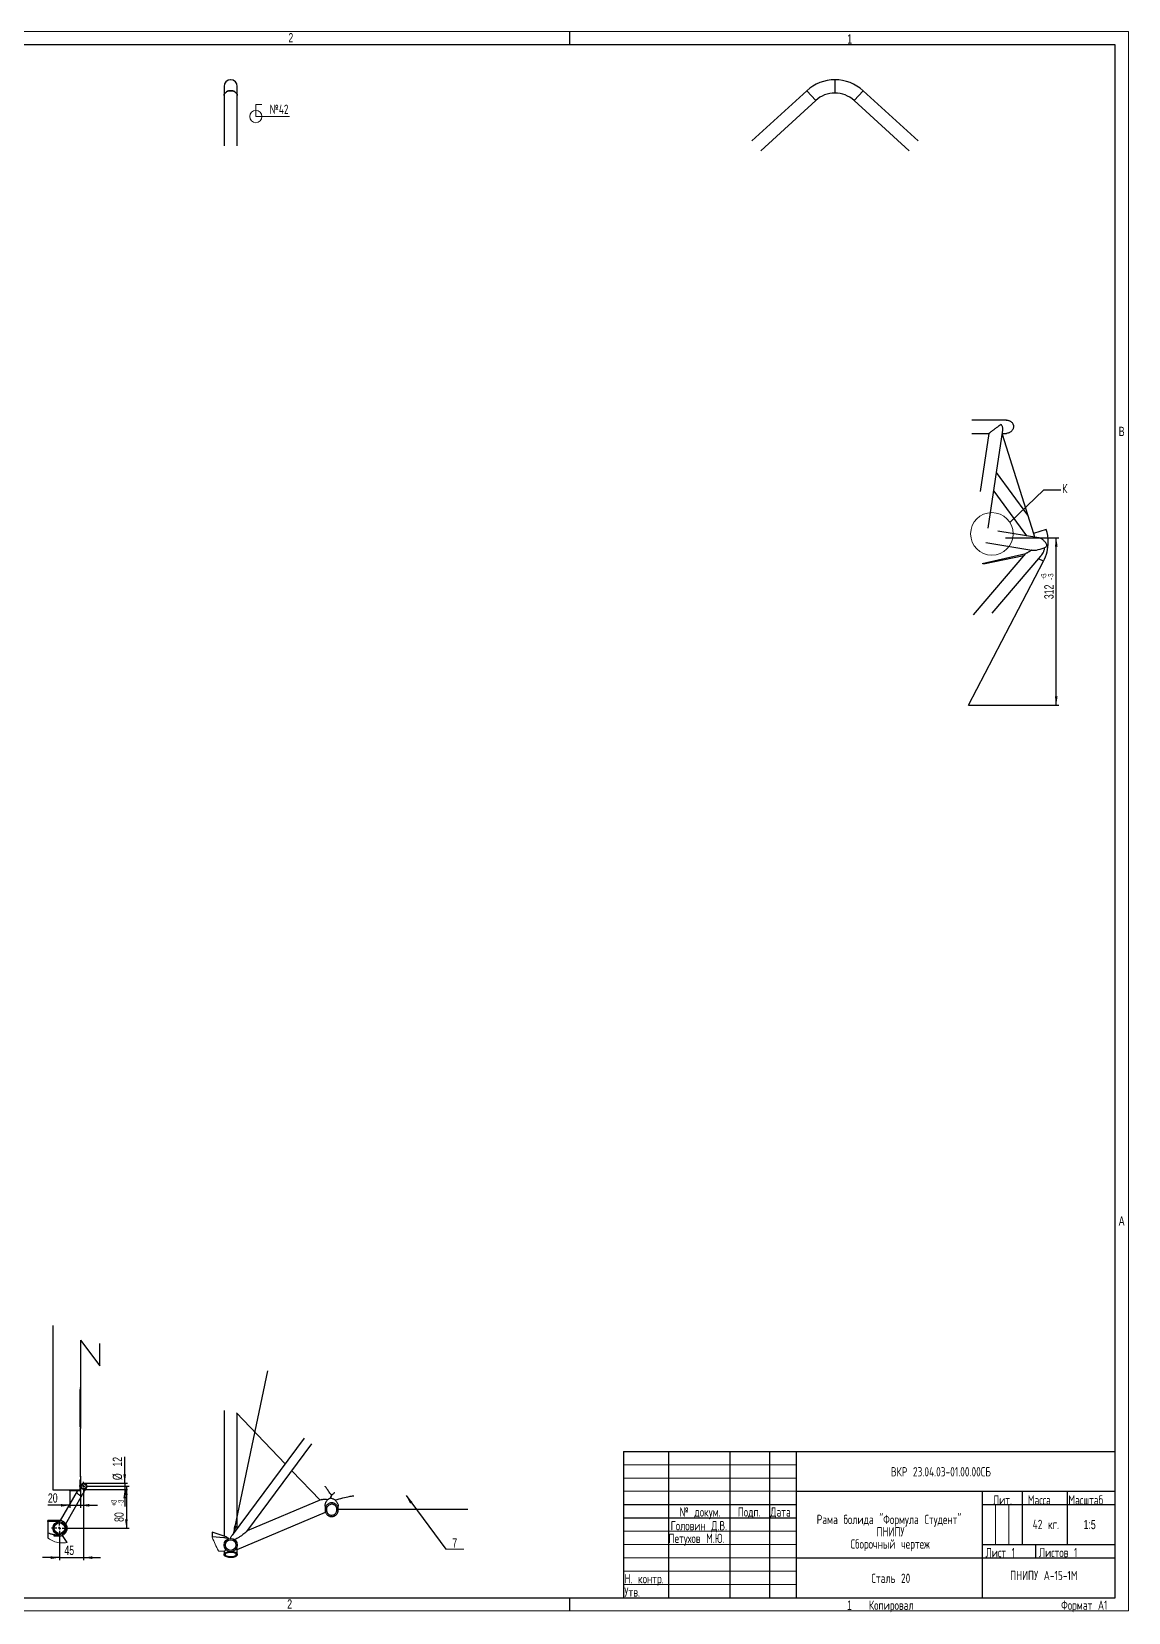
# Model space of a CAD drawing. Header units: millimetres. Extents: x 0 to 841, y -1082 to 594.
# Drawn here: x 428 to 841, y -1 to 594 of the extents above; entities that cross this region are included whole.
import ezdxf

# ---------------------------------------------------------------- set-up
doc = ezdxf.new("R2010")
doc.units = ezdxf.units.MM
doc.header["$PDSIZE"] = -1
doc.layers.add('FORMAT', color=7, linetype='Continuous')
doc.layers.add('ОСЕВЫЕ', color=7, linetype='Continuous')
doc.styles.add('SLDTEXTSTYLE0', font='TXT', dxfattribs={"width": 0.7, "bigfont": 'bigfont'})
doc.styles.add('SLDTEXTSTYLE1', font='TXT', dxfattribs={"width": 0.7})
doc.dimstyles.new('SLDDIMSTYLE1', dxfattribs={"dimtxt": 3.5, "dimasz": 3.302, "dimexe": 0, "dimexo": 0.0625, "dimgap": 0.875, "dimtad": 1, "dimdec": 0, "dimlfac": 5, "dimrnd": 1e-09, "dimzin": 12, "dimdsep": 46, "dimtxsty": 'SLDTEXTSTYLE1', "dimsah": 1, "dimcen": 0.09, "dimadec": 0, "dimazin": 3, "dimtol": 1, "dimtp": 3, "dimtm": 3, "dimtfac": 1, "dimtdec": 0, "dimtofl": 0, "dimtmove": 0, "dimatfit": 3, "dimfxl": 1, "dimfrac": 2, "dimtolj": 1, "dimtzin": 12, "dimarcsym": 0})
doc.dimstyles.new('SLDDIMSTYLE2', dxfattribs={"dimtxt": 3.5, "dimasz": 3.302, "dimexe": 0, "dimexo": 0.0625, "dimgap": 0.875, "dimtad": 1, "dimdec": 0, "dimlfac": 5, "dimrnd": 1e-09, "dimzin": 12, "dimdsep": 46, "dimtxsty": 'SLDTEXTSTYLE1', "dimsah": 1, "dimcen": 0.09, "dimadec": 0, "dimazin": 3, "dimtfac": 1, "dimtdec": 0, "dimtmove": 0, "dimatfit": 0, "dimfxl": 1, "dimfrac": 2, "dimtolj": 1, "dimtzin": 12, "dimarcsym": 0})
doc.dimstyles.new('SLDDIMSTYLE3', dxfattribs={"dimtxt": 0.18, "dimasz": 3.302, "dimexe": 0, "dimexo": 0.0625, "dimgap": 0, "dimtad": 0, "dimtih": 1, "dimtoh": 1, "dimdec": 0, "dimrnd": 1e-09, "dimzin": 0, "dimdsep": 46, "dimtxsty": 'Standard', "dimsah": 1, "dimcen": 0.09, "dimadec": 0, "dimazin": 0, "dimtfac": 3.302, "dimtdec": 0, "dimtofl": 0, "dimtmove": 0, "dimatfit": 3, "dimfxl": 1, "dimfrac": 2, "dimtolj": 1, "dimtzin": 0, "dimarcsym": 0})
doc.dimstyles.new('SLDDIMSTYLE4', dxfattribs={"dimtxt": 0.18, "dimasz": 3.302, "dimexe": 0, "dimexo": 0.0625, "dimgap": 0, "dimtad": 0, "dimtih": 1, "dimtoh": 1, "dimdec": 0, "dimrnd": 1e-09, "dimzin": 0, "dimdsep": 46, "dimtxsty": 'Standard', "dimsah": 1, "dimcen": 0.09, "dimadec": 0, "dimazin": 0, "dimtfac": 3.302, "dimtdec": 0, "dimtofl": 0, "dimtmove": 0, "dimatfit": 3, "dimfxl": 1, "dimfrac": 2, "dimtolj": 1, "dimtzin": 0, "dimarcsym": 0})
doc.dimstyles.new('SLDDIMSTYLE6', dxfattribs={"dimtxt": 0.18, "dimasz": 3.302, "dimexe": 0, "dimexo": 0.0625, "dimgap": 0, "dimtad": 0, "dimtih": 1, "dimtoh": 1, "dimdec": 0, "dimrnd": 1e-09, "dimzin": 0, "dimdsep": 46, "dimtxsty": 'Standard', "dimblk1": 'NONE', "dimblk2": 'NONE', "dimsah": 1, "dimcen": 0.09, "dimadec": 0, "dimazin": 0, "dimtfac": 3.302, "dimtdec": 0, "dimtofl": 0, "dimtmove": 0, "dimatfit": 3, "dimldrblk": 'NONE', "dimfxl": 1, "dimfrac": 2, "dimtolj": 1, "dimtzin": 0, "dimarcsym": 0})

# ---------------------------------------------------------------- blocks, each defined once
blk = doc.blocks.new('SW_NOTE_2')
at = {"color": 0, "linetype": 'Continuous', "lineweight": 0, "char_height": 3.5, "attachment_point": 2, "style": 'SLDTEXTSTYLE0'}
for s, insert in [('Рама болида "Формула Студент"', (28.66, 4.5)), ('Сборочный чертеж', (29.09, -4.73)), ('ПНИПУ', (29.23, -0.12))]:
    blk.add_mtext(s, dxfattribs=dict(at, insert=insert))
blk = doc.blocks.new('SW_WELDSYMBOL_29')
at = {"color": 0, "linetype": 'Continuous', "lineweight": 0}
for p, q in [((0, 0), (0, 4.61)), ((2.31, 4.61), (0, 4.61)), ((12.72, 0), (0, 0))]:
    blk.add_line(p, q, dxfattribs=at)
blk.add_circle((0, 0), 2.31, dxfattribs=at)
at = {"color": 0, "linetype": 'Continuous', "lineweight": 0, "insert": (5.2, 4.5), "char_height": 3.5, "attachment_point": 1, "style": 'SLDTEXTSTYLE0'}
blk.add_mtext('№42', dxfattribs=at)
blk = doc.blocks.new('_D_20')
at = {"layer": 'FORMAT', "transparency": 16777216}
for p, q in [((794.8, 403.64), (814.85, 403.64)), ((813.85, 340.69), (813.85, 403.64)), ((780.9, 340.69), (814.85, 340.69))]:
    blk.add_line(p, q, dxfattribs=at)
for points in [[(813.85, 403.64), (813.34, 400.34), (814.36, 400.34)], [(813.85, 340.69), (814.36, 343.99), (813.34, 343.99)]]:
    blk.add_solid(points, dxfattribs=at)
at = {"layer": 'FORMAT', "transparency": 16777216, "attachment_point": 1, "rotation": 90, "style": 'SLDTEXTSTYLE1'}
for s, insert, char_height in [('3', (808.16, 388.91), 2), ('+', (808.16, 387.85), 2), ('3', (810.79, 388.91), 2), ('-', (810.79, 387.78), 2), ('312', (809.34, 380.56), 3.5)]:
    blk.add_mtext(s, dxfattribs=dict(at, insert=insert, char_height=char_height))
blk = doc.blocks.new('_NONE')
blk = doc.blocks.new('SW_NOTE_38')
at = {"color": 0, "linetype": 'Continuous', "lineweight": 0}
for p, q in [((0, 0), (6.72, 0)), ((6.72, 0), (0, 0)), ((0, 0), (6.72, 0)), ((6.72, 0), (0, 0)), ((0, 0), (6.72, 0)), ((6.72, 0), (0, 0))]:
    blk.add_line(p, q, dxfattribs=at)
at = {"color": 0, "linetype": 'Continuous', "lineweight": 0, "insert": (3.33, 4.1), "char_height": 3.5, "attachment_point": 2, "style": 'SLDTEXTSTYLE1'}
blk.add_mtext('7', dxfattribs=at)
blk = doc.blocks.new('_D_88')
at = {"layer": 'FORMAT', "transparency": 16777216}
for p, q in [((463.39, 48.08), (463.39, 58.03)), ((447.95, 48.08), (464.39, 48.08)), ((463.39, 48.08), (463.39, 45.68)), ((447.95, 45.68), (464.39, 45.68)), ((463.39, 45.68), (463.39, 39.33))]:
    blk.add_line(p, q, dxfattribs=at)
for points in [[(463.39, 48.08), (463.9, 51.38), (462.89, 51.38)], [(463.39, 45.68), (462.89, 42.37), (463.9, 42.37)]]:
    blk.add_solid(points, dxfattribs=at)
at = {"layer": 'FORMAT', "transparency": 16777216, "char_height": 3.5, "attachment_point": 1, "rotation": 90, "style": 'SLDTEXTSTYLE1'}
for s, insert in [('12', (458.88, 54.3)), ('%%c', (458.88, 49.22))]:
    blk.add_mtext(s, dxfattribs=dict(at, insert=insert))
blk = doc.blocks.new('_D_89')
at = {"layer": 'FORMAT', "transparency": 16777216}
for p, q in [((446.75, 50.74), (446.75, 38.74)), ((442.75, 45.13), (442.75, 38.74)), ((442.75, 39.74), (434.51, 39.74)), ((442.75, 39.74), (446.75, 39.74)), ((446.75, 39.74), (453.1, 39.74))]:
    blk.add_line(p, q, dxfattribs=at)
for points in [[(442.75, 39.74), (439.45, 40.24), (439.45, 39.23)], [(446.75, 39.74), (450.05, 39.23), (450.05, 40.24)]]:
    blk.add_solid(points, dxfattribs=at)
at = {"layer": 'FORMAT', "transparency": 16777216, "insert": (434.51, 44.25), "char_height": 3.5, "attachment_point": 1, "style": 'SLDTEXTSTYLE1'}
blk.add_mtext('20', dxfattribs=at)
blk = doc.blocks.new('_D_91')
at = {"layer": 'FORMAT', "transparency": 16777216}
for p, q in [((447.95, 45.18), (447.95, 19.06)), ((438.86, 28.13), (438.86, 19.06)), ((438.86, 20.06), (432.51, 20.06)), ((438.86, 20.06), (447.95, 20.06)), ((447.95, 20.06), (454.3, 20.06))]:
    blk.add_line(p, q, dxfattribs=at)
for points in [[(438.86, 20.06), (435.56, 20.57), (435.56, 19.55)], [(447.95, 20.06), (451.25, 19.55), (451.25, 20.57)]]:
    blk.add_solid(points, dxfattribs=at)
at = {"layer": 'FORMAT', "transparency": 16777216, "insert": (440.72, 24.57), "char_height": 3.5, "attachment_point": 1, "style": 'SLDTEXTSTYLE1'}
blk.add_mtext('45', dxfattribs=at)
blk = doc.blocks.new('_D_92')
at = {"layer": 'FORMAT', "transparency": 16777216}
for p, q in [((449.65, 46.88), (465.02, 46.88)), ((464.02, 46.88), (464.02, 31.13)), ((441.86, 31.13), (465.02, 31.13))]:
    blk.add_line(p, q, dxfattribs=at)
for points in [[(464.02, 46.88), (463.51, 43.57), (464.53, 43.57)], [(464.02, 31.13), (464.53, 34.43), (463.51, 34.43)]]:
    blk.add_solid(points, dxfattribs=at)
at = {"layer": 'FORMAT', "transparency": 16777216, "attachment_point": 1, "rotation": 90, "style": 'SLDTEXTSTYLE1'}
for s, insert, char_height in [('3', (458.33, 40.6), 2), ('+', (458.33, 39.53), 2), ('80', (459.51, 33.49), 3.5), ('3', (460.97, 40.6), 2), ('-', (460.97, 39.46), 2)]:
    blk.add_mtext(s, dxfattribs=dict(at, insert=insert, char_height=char_height))
blk = doc.blocks.new('SW_CENTERMARKSYMBOL_18')
at = {"layer": 'FORMAT', "color": 0}
for p, q in [((-1, 0), (-1.7, 0)), ((0, 0), (-0.5, 0)), ((0, 1), (0, 1.7)), ((0, 0), (0, 0.5)), ((0, 0), (0, -0.5)), ((0, 0), (0.5, 0)), ((1, 0), (1.7, 0)), ((0, -1), (0, -1.7))]:
    blk.add_line(p, q, dxfattribs=at)
blk = doc.blocks.new('SW_CENTERMARKSYMBOL_19')
at = {"layer": 'FORMAT', "color": 0}
for p, q in [((-1, 0), (-3, 0)), ((0, 0), (-0.5, 0)), ((0, 1), (0, 3)), ((0, 0), (0, 0.5)), ((0, 0), (0, -0.5)), ((0, 0), (0.5, 0)), ((1, 0), (3, 0)), ((0, -1), (0, -3))]:
    blk.add_line(p, q, dxfattribs=at)

msp = doc.modelspace()

# ---------------------------------------------------------------- hatches: boundary and pattern name
at = {"linetype": 'Continuous', "lineweight": 18}
h = msp.add_hatch(dxfattribs=at)
h.set_pattern_fill('ANSI32', style=0)
edge = h.paths.add_edge_path(flags=0)
edge.add_line((783.46762, 407.189742), (783.566229, 407.748979))
edge.add_line((783.566229, 407.748979), (781.89764, 408.356295))
edge.add_arc((788.273585, 405.276006), 7.081021, 154.214299061, 158.749070303)
edge.add_line((781.67406, 407.842544), (783.46762, 407.189742))
h = msp.add_hatch(dxfattribs=at)
h.set_pattern_fill('ANSI32', style=0)
edge = h.paths.add_edge_path(flags=0)
edge.add_ellipse((783.499396, 406.170611), major_axis=(3.608842, -2.944385), ratio=0.386466012, start_angle=141.433350207, end_angle=152.311283224)
edge.add_arc((788.273585, 405.276006), 7.081021, 147.892421235, 150.951468071)
edge.add_ellipse((783.499396, 406.170611), major_axis=(3.007368, -2.453654), ratio=0.386466012, start_angle=145.886486377, end_angle=158.316529922, ccw=False)
edge.add_ellipse((785.135809, 405.992648), major_axis=(0.662238, -4.142674), ratio=0.595908908, start_angle=209.740437344, end_angle=214.696733836, ccw=False)
h = msp.add_hatch(dxfattribs=at)
h.set_pattern_fill('ANSI32', style=0)
edge = h.paths.add_edge_path(flags=0)
edge.add_ellipse((785.194734, 404.043753), major_axis=(0.715651, 2.876476), ratio=0.8434081311, start_angle=250.824358049, end_angle=299.77342733)
edge.add_line((787.690724, 404.750152), (787.32129, 402.65499))
h = msp.add_hatch(dxfattribs=at)
h.set_pattern_fill('ANSI32', style=0)
edge = h.paths.add_edge_path(flags=0)
edge.add_arc((785.348534, 404.661935), 2.5, 339.333879814, 373.578178478)
edge.add_line((787.77866, 405.248865), (787.690724, 404.750152))
edge.add_ellipse((785.194734, 404.043753), major_axis=(0.715651, 2.876476), ratio=0.8434081311, start_angle=277.923360638, end_angle=299.77342733, ccw=False)
h = msp.add_hatch(dxfattribs=at)
h.set_pattern_fill('ANSI32', style=0)
h.paths.add_polyline_path([(794.37993, 407.622189), (793.624093, 407.542748), (793.676357, 407.045487), (794.432194, 407.124928)], flags=0)
h = msp.add_hatch(dxfattribs=at)
h.set_pattern_fill('ANSI32', style=0)
edge = h.paths.add_edge_path(flags=0)
edge.add_ellipse((783.823909, 403.143202), major_axis=(-3.026152, -3.014456), ratio=0.4214111351, start_angle=304.511331295, end_angle=313.981543973)
edge.add_arc((788.273585, 405.276006), 7.081021, 197.142546698, 200.485338129)
edge.add_ellipse((783.823909, 403.143202), major_axis=(-2.521793, -2.512047), ratio=0.4214111351, start_angle=306.231342314, end_angle=324.097716724, ccw=False)
edge.add_line((782.068408, 403.417465), (781.761581, 403.529141))
h = msp.add_hatch(dxfattribs=at)
h.set_pattern_fill('ANSI32', style=0)
edge = h.paths.add_edge_path(flags=0)
edge.add_ellipse((785.194734, 404.043753), major_axis=(0.715651, 2.876476), ratio=0.8434081311, start_angle=123.289323831, end_angle=125.263055136)
edge.add_line((782.744523, 403.088857), (782.758197, 403.166403))
edge.add_line((782.758197, 403.166403), (782.725697, 403.178232))
h = msp.add_hatch(dxfattribs=at)
h.set_pattern_fill('ANSI32', style=0)
edge = h.paths.add_edge_path(flags=0)
edge.add_line((792.37141, 403.389052), (792.319146, 403.886313))
edge.add_line((792.319146, 403.886313), (787.608213, 403.391174))
edge.add_ellipse((785.194734, 404.043753), major_axis=(0.715651, 2.876476), ratio=0.8434081311, start_angle=256.199171859, end_angle=268.840834411, ccw=False)
edge.add_line((787.42515, 402.869179), (792.37141, 403.389052))
h = msp.add_hatch(dxfattribs=at)
h.set_pattern_fill('ANSI32', style=0)
edge = h.paths.add_edge_path(flags=0)
edge.add_line((680.914216, 367.627371), (681.114216, 367.973781))
edge.add_line((681.114216, 367.973781), (680.24819, 368.473781))
edge.add_arc((679.84819, 367.780961), 0.8, 60, 150)
edge.add_line((679.15537, 368.180961), (678.10537, 366.362308))
edge.add_line((678.10537, 366.362308), (678.45178, 366.162308))
edge.add_line((678.45178, 366.162308), (679.50178, 367.980961))
edge.add_arc((679.84819, 367.780961), 0.4, 60, 150, ccw=False)
edge.add_line((680.04819, 368.127371), (680.914216, 367.627371))
h = msp.add_hatch(dxfattribs=at)
h.set_pattern_fill('ANSI32', style=0)
h.paths.add_polyline_path([(681.678317, 360.950834), (684.778317, 366.320191), (684.345305, 366.570191), (681.045305, 360.854424), (681.91133, 360.354424), (682.01133, 360.527629), (681.938125, 360.800834)], flags=0)
h = msp.add_hatch(dxfattribs=at)
h.set_pattern_fill('ANSI32', style=0)
edge = h.paths.add_edge_path(flags=0)
edge.add_arc((541.262283, 279.475279), 4.044422, 299.540169665, 308.132011178)
edge.add_spline(control_points=[(543.759614, 276.293977), (543.745834, 276.664428), (543.677235, 277.038024), (543.549729, 277.386113), (543.437302, 277.693033), (543.275833, 277.987403), (543.070103, 278.241401), (542.98014, 278.352472), (542.881098, 278.45684), (542.774309, 278.551845), (542.580388, 278.724366), (542.356385, 278.868722), (542.117318, 278.969796), (541.877585, 279.071151), (541.615879, 279.131328), (541.355844, 279.142604), (541.109553, 279.153283), (540.857996, 279.120489), (540.622338, 279.04811), (540.389716, 278.976664), (540.166577, 278.865148), (539.967825, 278.724737), (539.757063, 278.575842), (539.568541, 278.391222), (539.411253, 278.186648), (539.235364, 277.957882), (539.094282, 277.69922), (538.99116, 277.429709), (538.871831, 277.11784), (538.800346, 276.784639), (538.774093, 276.451754), (538.769952, 276.399237), (538.76691, 276.346621), (538.764952, 276.293977)], knot_values=[0.0763939638, 0.0763939638, 0.0763939638, 0.0763939638, 0.081989989, 0.081989989, 0.081989989, 0.0868945105, 0.0868945105, 0.0868945105, 0.0890152473, 0.0890152473, 0.0890152473, 0.0929085729, 0.0929085729, 0.0929085729, 0.096819695, 0.096819695, 0.096819695, 0.100518605, 0.100518605, 0.100518605, 0.1041644029, 0.1041644029, 0.1041644029, 0.1080288695, 0.1080288695, 0.1080288695, 0.1123515991, 0.1123515991, 0.1123515991, 0.1173579112, 0.1173579112, 0.1173579112, 0.1181423276, 0.1181423276, 0.1181423276, 0.1181423276], weights=[1, 1, 1, 1, 1, 1, 1, 1, 1, 1, 1, 1, 1, 1, 1, 1, 1, 1, 1, 1, 1, 1, 1, 1, 1, 1, 1, 1, 1, 1, 1, 1, 1, 1], degree=3, periodic=0)
edge.add_arc((541.262283, 279.475279), 4.044422, 231.867988822, 240.459830335)
edge.add_spline(control_points=[(539.268247, 275.956591), (539.262026, 276.057677), (539.26064, 276.159183), (539.264241, 276.260396), (539.27409, 276.537172), (539.32187, 276.815799), (539.409935, 277.078376), (539.485331, 277.303181), (539.591889, 277.520465), (539.7279, 277.714688), (539.847689, 277.885745), (539.992862, 278.042145), (540.157292, 278.170881), (540.309817, 278.290296), (540.48235, 278.388271), (540.664149, 278.455152), (540.845918, 278.522023), (541.041574, 278.559194), (541.235228, 278.562262), (541.438599, 278.565484), (541.645526, 278.531045), (541.837362, 278.463454), (542.028693, 278.396041), (542.210355, 278.294161), (542.369875, 278.168841), (542.405893, 278.140544), (542.440951, 278.110982), (542.474955, 278.080295), (542.656872, 277.916122), (542.810584, 277.716694), (542.929086, 277.502209), (543.070689, 277.24591), (543.166673, 276.960799), (543.217315, 276.672396), (543.258642, 276.437041), (543.270997, 276.195095), (543.256318, 275.956591)], knot_values=[0.0473900842, 0.0473900842, 0.0473900842, 0.0473900842, 0.0489247146, 0.0489247146, 0.0489247146, 0.053136399, 0.053136399, 0.053136399, 0.0567383026, 0.0567383026, 0.0567383026, 0.0599090605, 0.0599090605, 0.0599090605, 0.0628510244, 0.0628510244, 0.0628510244, 0.0657966178, 0.0657966178, 0.0657966178, 0.068894847, 0.068894847, 0.068894847, 0.071979813, 0.071979813, 0.071979813, 0.0726668769, 0.0726668769, 0.0726668769, 0.0763946134, 0.0763946134, 0.0763946134, 0.0808560315, 0.0808560315, 0.0808560315, 0.084499267, 0.084499267, 0.084499267, 0.084499267], weights=[1, 1, 1, 1, 1, 1, 1, 1, 1, 1, 1, 1, 1, 1, 1, 1, 1, 1, 1, 1, 1, 1, 1, 1, 1, 1, 1, 1, 1, 1, 1, 1, 1, 1, 1, 1, 1], degree=3, periodic=0)
h = msp.add_hatch(dxfattribs=at)
h.set_pattern_fill('ANSI32', style=0)
edge = h.paths.add_edge_path(flags=0)
edge.add_ellipse((544.821108, 274.616036), major_axis=(4.739249, 0.728896), ratio=0.5213793616, start_angle=87.788411822, end_angle=107.449648438)
edge.add_spline(control_points=[(543.679604, 276.936569), (543.684015, 276.91619), (543.688244, 276.895771), (543.692293, 276.875317), (543.721199, 276.729303), (543.740967, 276.581217), (543.751921, 276.432772)], knot_values=[0.0883191207, 0.0883191207, 0.0883191207, 0.0883191207, 0.0886278265, 0.0886278265, 0.0886278265, 0.0908443354, 0.0908443354, 0.0908443354, 0.0908443354], weights=[1, 1, 1, 1, 1, 1, 1], degree=3, periodic=0)
edge.add_ellipse((544.821108, 274.616036), major_axis=(3.791399, 0.583117), ratio=0.5213793616, start_angle=105.042156656, end_angle=111.734115448, ccw=False)
edge.add_arc((541.262283, 279.475279), 4.044422, 312.486139394, 324.05474631)

# ---------------------------------------------------------------- linework, layer by layer
at = {"color": 7, "linetype": 'Continuous', "lineweight": 25}
for p, q in [((836, 589), (20, 589)), ((836, 5), (836, 589)), ((500.762283, 573.403125), (500.762283, 569.935186)), ((505.762283, 569.935186), (505.762283, 573.403125)), ((719.990971, 571.778379), (699.347206, 552.861853)), ((719.990971, 571.778379), (723.368922, 568.091992)), ((730.597737, 575.903125), (730.597737, 570.903125)), ((741.204504, 571.778379), (737.826553, 568.091992)), ((761.848269, 552.861853), (741.204504, 571.778379)), ((500.762283, 569.935186), (500.762283, 551.01866)), ((505.762283, 551.01866), (505.762283, 569.935186)), ((702.725157, 549.175466), (723.368922, 568.091992)), ((737.826553, 568.091992), (758.470318, 549.175466)), ((795.089544, 447.889225), (782.118413, 447.889225)), ((782.118413, 442.889225), (788.567464, 442.889225)), ((788.549635, 442.889225), (785.268844, 420.997917)), ((788.256155, 407.195523), (793.788944, 444.113444)), ((793.566768, 442.630959), (805.349321, 405.261476)), ((793.605474, 442.889225), (795.116886, 442.889225)), ((803.198582, 412.082749), (791.402525, 428.189893)), ((790.349728, 421.165031), (802.662863, 404.351834)), ((807.301839, 403.589958), (791.925934, 406.115197)), ((810.117906, 406.765005), (805.349321, 405.261476)), ((787.381505, 401.794561), (804.694896, 398.951123)), ((780.903954, 340.68681), (809.07062, 394.794471)), ((802.263145, 397.677273), (782.590721, 374.624676)), ((786.004139, 393.983128), (802.360967, 397.699499)), ((786.537504, 393.850766), (801.661189, 396.971887)), ((789.7141, 375.269468), (808.065532, 396.774097)), ((809.07062, 394.794471), (807.204968, 395.765668)), ((436.507867, 45.372282), (436.507867, 107.372281)), ((446.747874, 101.896784), (454.020988, 92.218343)), ((446.747874, 101.7997), (446.747874, 83.951664)), ((454.020988, 92.218343), (454.020988, 100.541195)), ((446.50787, 83.951664), (446.747874, 83.951664)), ((446.50787, 83.324245), (446.747874, 83.324245)), ((446.50787, 83.324245), (446.50787, 69.22032)), ((446.747874, 83.951664), (446.747874, 83.324245)), ((446.747874, 83.324245), (446.747874, 69.22032)), ((500.762281, 75.348501), (500.762281, 28.201477)), ((505.403849, 74.460594), (523.752066, 55.386053)), ((505.762288, 31.172089), (505.762288, 74.08797)), ((446.747874, 69.22032), (446.50787, 69.22032)), ((446.747874, 68.592899), (446.50787, 68.592899)), ((446.747874, 69.22032), (446.747874, 68.592899)), ((446.747874, 50.744862), (446.747874, 68.592899)), ((530.855247, 64.946817), (503.82075, 28.558819)), ((509.337684, 29.948024), (533.744988, 62.799875)), ((651, 60), (836, 60)), ((651, 60), (651, 5)), ((668, 60), (668, 5)), ((691, 60), (691, 5)), ((706, 60), (706, 5)), ((716, 60), (716, 5)), ((446.50787, 50.744862), (446.747874, 50.744862)), ((446.50787, 49.372282), (446.747874, 49.372282)), ((446.50787, 49.372282), (446.50787, 45.572282)), ((446.747874, 50.744862), (446.747874, 49.372282)), ((446.747874, 49.372282), (446.747874, 45.572282)), ((526.282486, 52.755461), (536.936256, 41.679965)), ((446.50787, 45.372282), (436.507867, 45.372282)), ((445.479785, 45.000561), (439.139377, 34.018655)), ((441.217838, 32.818655), (447.558247, 43.800561)), ((446.307872, 45.372282), (442.747866, 45.372282)), ((442.747866, 45.132282), (442.747866, 45.372282)), ((446.307872, 45.132282), (442.747866, 45.132282)), ((445.55584, 45.132282), (445.479785, 45.000561)), ((537.379023, 41.866396), (509.458217, 30.110268)), ((716, 45), (836, 45)), ((786, 45), (786, 5)), ((801, 45), (801, 25)), ((818, 45), (818, 25)), ((505.762288, 23.128943), (538.951573, 37.103383)), ((538.76228, 39.39902), (538.76228, 38.060938)), ((543.762287, 38.062314), (543.762287, 39.361469)), ((543.762287, 38.288884), (551.27835, 38.288884)), ((551.27835, 38.288884), (592.500481, 38.288884)), ((651, 40), (716, 40)), ((786, 40), (836, 40)), ((434.521495, 33.632282), (434.521495, 34.032282)), ((438.858579, 34.032282), (434.521495, 34.032282)), ((438.858579, 33.632282), (434.521495, 33.632282)), ((434.521495, 33.616107), (434.521495, 29.459031)), ((438.858579, 33.632282), (438.858579, 34.032282)), ((651, 35), (716, 35)), ((434.521495, 29.459031), (434.521495, 27.457838)), ((434.521495, 27.457838), (434.580253, 27.374351)), ((436.758576, 28.632282), (436.758576, 28.232283)), ((436.758576, 28.632282), (438.858579, 28.632282)), ((436.758576, 28.232283), (438.858579, 28.232283)), ((438.858579, 28.632282), (438.858579, 28.232283)), ((441.810249, 25.789316), (439.94274, 28.442563)), ((501.223472, 28.055636), (496.335783, 29.60125)), ((496.335783, 29.60125), (496.335783, 27.861981)), ((500.659886, 27.509384), (496.335783, 27.861981)), ((496.335783, 27.861981), (496.335783, 27.696506)), ((786, 25), (836, 25)), ((806, 25), (806, 20)), ((498.633268, 22.658042), (500.765684, 22.484164)), ((500.762281, 22.484438), (500.762281, 21.240835)), ((505.762288, 21.240835), (505.762288, 23.20203)), ((716, 20), (836, 20)), ((20, 5), (836, 5))]:
    msp.add_line(p, q, dxfattribs=at)
at = {"color": 7, "linetype": 'Continuous', "lineweight": 18}
for p, q in [((651, 55), (716, 55)), ((651, 50), (716, 50)), ((651, 45), (716, 45)), ((791, 40), (791, 25)), ((796, 40), (796, 25)), ((651, 30), (716, 30)), ((651, 25), (716, 25)), ((651, 20), (716, 20)), ((651, 15), (716, 15)), ((651, 10), (716, 10))]:
    msp.add_line(p, q, dxfattribs=at)
at = {"color": 7, "linetype": 'Continuous', "lineweight": 25, "flags": 128}
for points in [[(503.262283, 571.778379), (502.839781, 571.751866), (502.429433, 571.673091), (502.043045, 571.544319), (501.691733, 571.369256), (501.385602, 571.152937), (501.13346, 570.901585), (500.94256, 570.622432), (500.818394, 570.323508), (500.764535, 570.013413), (500.762283, 569.935186)], [(500.762283, 569.935186), (500.782531, 570.169304), (500.871866, 570.474915), (501.029968, 570.764998), (501.25229, 571.03121), (501.532435, 571.26589), (501.862346, 571.462289), (502.232529, 571.614756), (502.632337, 571.718905), (503.050268, 571.771739), (503.474297, 571.771739), (503.892228, 571.718905), (504.292036, 571.614756), (504.66222, 571.462289), (504.99213, 571.26589), (505.272275, 571.03121), (505.494597, 570.764998), (505.652699, 570.474915), (505.742034, 570.169304), (505.762283, 569.935186)], [(505.762283, 569.935186), (505.76003, 570.013413), (505.706171, 570.323508), (505.582005, 570.622432), (505.391105, 570.901585), (505.138963, 571.152937), (504.832833, 571.369256), (504.48152, 571.544319), (504.095132, 571.673091), (503.684785, 571.751866), (503.262283, 571.778379)], [(805.349321, 405.261476), (805.590917, 404.359828), (805.690227, 403.854639)], [(446.908639, 47.475401), (446.889852, 47.442858), (446.833657, 47.345534), (446.747874, 47.19694)], [(447.558247, 43.800561), (447.842823, 44.293448), (448.100554, 44.739868), (448.329054, 45.135627), (448.526143, 45.477008), (448.689996, 45.760802), (448.819052, 45.984344), (448.912118, 46.145534), (448.968314, 46.242858), (448.987101, 46.275401)], [(537.379023, 41.866396), (537.509689, 41.912029), (537.761637, 41.967074), (538.071105, 42.002754), (538.433, 42.018489), (538.841376, 42.014025), (539.289531, 41.989432), (539.770099, 41.94511)], [(540.829548, 42.715285), (540.845463, 42.671774), (540.911636, 42.485486)], [(542.527899, 41.743825), (543.285116, 41.947572), (544.025966, 42.141942), (544.744453, 42.32537), (545.43477, 42.496364), (546.091315, 42.653547), (546.708795, 42.795639), (547.282216, 42.921494), (547.806927, 43.030093), (548.278686, 43.120561), (548.693666, 43.192164), (549.048528, 43.244324), (549.340388, 43.276612), (549.566898, 43.288778), (549.586138, 43.288885)], [(505.762288, 21.240835), (505.726322, 21.045749), (505.619475, 20.856277), (505.444822, 20.677857), (505.207369, 20.515637), (504.913971, 20.374278), (504.57305, 20.257859), (504.194423, 20.169715), (503.788981, 20.112376), (503.368386, 20.087509), (502.94474, 20.095818), (502.530226, 20.137064), (502.136776, 20.210068), (501.775697, 20.312731), (501.45739, 20.442085), (501.191011, 20.594422), (500.984213, 20.765356), (500.84295, 20.949964), (500.771287, 21.14294), (500.771287, 21.338741), (500.84295, 21.531717), (500.984213, 21.716325), (501.191011, 21.887259), (501.45739, 22.039596), (501.775697, 22.16895), (502.136776, 22.271602), (502.530226, 22.344605), (502.663609, 22.361628)], [(505.226144, 21.415607), (505.262288, 21.240835), (505.226144, 21.066062), (505.119023, 20.897607), (504.944792, 20.741562), (504.709753, 20.603554), (504.422399, 20.488576), (504.093113, 20.400791), (503.733799, 20.343379), (503.357449, 20.318393), (502.977654, 20.326738), (502.608147, 20.368127), (502.262285, 20.441071), (501.952562, 20.542912), (501.690176, 20.669965), (501.484611, 20.817666), (501.343295, 20.98066), (501.27134, 21.153049), (501.27134, 21.32862), (501.343295, 21.501021), (501.484611, 21.664004), (501.690176, 21.811704), (501.952562, 21.938769), (502.262285, 22.04061), (502.608147, 22.113542), (502.977654, 22.154931), (503.357449, 22.163288), (503.733799, 22.138302), (504.093113, 22.080879), (504.422399, 21.993093), (504.709753, 21.878128), (504.944792, 21.740119), (505.119023, 21.584074), (505.226144, 21.415607)], [(503.860959, 22.361628), (504.194423, 22.311966), (504.57305, 22.223823), (504.913971, 22.107391), (505.207369, 21.966032), (505.444822, 21.803824), (505.619475, 21.625404), (505.726322, 21.435933), (505.762288, 21.240835)]]:
    msp.add_lwpolyline(points, dxfattribs=at)
at = {"color": 8, "linetype": 'Continuous', "lineweight": 25, "flags": 128}
msp.add_lwpolyline([(445.479785, 45.000561), (445.464788, 44.972538), (445.412718, 44.782438), (445.43017, 44.568342), (445.516025, 44.343705), (445.664917, 44.12264), (445.867466, 43.919038), (446.110962, 43.745691), (446.380089, 43.613493), (446.657954, 43.530749), (446.927081, 43.502658), (447.170566, 43.530986), (447.373127, 43.613953), (447.522007, 43.746345), (447.558247, 43.800561)], dxfattribs=at)
at = {"color": 7, "linetype": 'Continuous', "lineweight": 18}
msp.add_circle((789.634369, 405.111947), 8, dxfattribs=at)
at = {"color": 7, "linetype": 'Continuous', "lineweight": 25}
for centre, radius in [((447.947871, 46.875402), 1.200001), ((447.947871, 46.875402), 0.9), ((438.858571, 31.132281), 2.5), ((438.85857, 31.13228), 2), ((503.262281, 24.78888), 2.500001), ((503.26228, 24.788878), 2.000003)]:
    msp.add_circle(centre, radius, dxfattribs=at)
for centre, radius, start, end in [((503.262283, 573.403125), 2.5, 0, 180), ((503.262283, 573.403125), 2.5, 90, 180), ((503.262283, 573.403125), 2.5, 0, 90), ((730.597737, 560.203125), 15.7, 90, 132.5), ((730.597737, 560.203125), 10.7, 90, 132.5), ((730.597737, 560.203125), 15.7, 47.5, 90), ((730.597737, 560.203125), 10.7, 47.5, 90), ((795.144549, 402.043924), 15.7, 0, 17.5), ((795.144549, 402.043924), 15.7, 332.5, 0), ((446.307867, 45.572289), 0.440007, 270.000718205, 359.999087756), ((446.307868, 45.572284), 0.200001, 270.00115688, 359.999590177), ((544.5928, 40.809861), 4.218713, 146.484589876, 157.310568881), ((544.503032, 41.876357), 3.652796, 153.787870053, 159.773093372), ((438.858572, 31.132283), 2.9, 270.000147203, 89.999852797), ((498.536139, 1.636594), 25.959806, 81.678856338, 85.307442292), ((499.887469, 24.957688), 3.373749, 44.517303414, 66.671682674), ((501.383421, 24.36011), 3.099488, 66.56531211, 72.933240178), ((498.211119, 26.395966), 4.672045, 303.146160407, 314.210165793), ((505.002218, 23.057768), 0.773639, 10.746990279, 50.777076662)]:
    msp.add_arc(centre, radius, start, end, dxfattribs=at)
at = {"color": 7, "linetype": 'Continuous', "lineweight": 18}
for centre, radius, start, end in [((440.069295, 34.709647), 9.161668, 233.192291872, 262.460439212), ((439.870336, 34.210579), 8.641812, 263.334019476, 282.97229082), ((568.082678, 57.369265), 77.640772, 202.468788868, 206.556152064)]:
    msp.add_arc(centre, radius, start, end, dxfattribs=at)
at = {"color": 7, "linetype": 'Continuous', "lineweight": 25}
for major_axis, ratio, start_param, end_param in [((4.262067, 1.559564), 0.2860484258, 3.6109321414, 5.0371166064), ((-0.908404, 2.482539), 0.749891058, 4.3353118361, 4.4707847264)]:
    msp.add_ellipse((808.29432, 400.893468), major_axis=major_axis, ratio=ratio, start_param=start_param, end_param=end_param, dxfattribs=at)
for points, knots in [([(793.098205, 446.301082), (793.097301, 446.300362), (792.879338, 446.126763), (792.513463, 445.848017), (791.962106, 445.441713), (791.516634, 445.117152), (791.046894, 444.775598), (790.597913, 444.447124), (790.171354, 444.131078), (789.742183, 443.80813), (789.313004, 443.477509), (788.933387, 443.177008), (788.689023, 442.981485), (788.576239, 442.895776), (788.560485, 442.892494), (788.554134, 442.891171)], [0, 0, 0, 0, 0.0007218186, 0.1739475057, 0.2630080239, 0.3529266308, 0.4391757664, 0.5268041709, 0.593302883, 0.6612787677, 0.7484824092, 0.8194411185, 0.8907071251, 0.9559477283, 1, 1, 1, 1]), ([(793.762568, 444.1266), (793.784638, 444.237111), (793.82953, 444.461893), (793.775985, 444.840086), (793.676823, 445.236588), (793.507212, 445.650095), (793.305755, 446.007777), (793.157558, 446.221438), (793.099234, 446.299702), (793.098205, 446.301082)], [0, 0, 0, 0, 0.1632063724, 0.3319677047, 0.5046985787, 0.692554274, 0.8850323817, 0.9979720597, 1, 1, 1, 1]), ([(795.062522, 447.882935), (795.084125, 447.885206), (795.23389, 447.900944), (795.505444, 447.861774), (795.900477, 447.786129), (796.30029, 447.640744), (796.718644, 447.417067), (797.104413, 447.115065), (797.468853, 446.690165), (797.63716, 446.348498), (797.702375, 446.142035), (797.702705, 446.140989)], [0, 0, 0, 0, 0.0154311678, 0.1069758995, 0.2011595796, 0.323589176, 0.4494930487, 0.6092934032, 0.7736845479, 0.9988534741, 1, 1, 1, 1]), ([(797.702705, 446.140989), (797.703035, 446.139943), (797.745817, 446.004011), (797.804082, 445.722007), (797.804339, 445.287305), (797.71484, 444.840731), (797.547348, 444.43211), (797.31771, 444.062653), (796.998656, 443.681728), (796.602959, 443.357177), (796.165491, 443.118481), (795.731497, 442.95809), (795.347804, 442.871102), (795.121399, 442.896545), (795.085853, 442.900539)], [0, 0, 0, 0, 0.0008521484, 0.1107120463, 0.2227747916, 0.3299235052, 0.4398578951, 0.521314861, 0.6048024116, 0.7351094553, 0.7997335239, 0.8669086579, 0.9791041379, 1, 1, 1, 1]), ([(804.542417, 398.982253), (804.493773, 398.949429), (804.19796, 398.749821), (803.703662, 398.431742), (803.150169, 398.098209), (802.787016, 397.89468), (802.581461, 397.787832), (802.432929, 397.720563), (802.385107, 397.706723), (802.361567, 397.699911)], [0, 0, 0, 0, 0.0690485638, 0.4198963213, 0.6733850382, 0.7714490596, 0.8704225311, 0.9362149101, 1, 1, 1, 1]), ([(810.319228, 400.960913), (810.239954, 401.126277), (810.079922, 401.460098), (809.75028, 401.945446), (809.354268, 402.410295), (808.936934, 402.792706), (808.516895, 403.098623), (808.054998, 403.359236), (807.629739, 403.543594), (807.365155, 403.568919), (807.308121, 403.574378)], [0, 0, 0, 0, 0.1465968743, 0.295936702, 0.4414990218, 0.5907277961, 0.6937606881, 0.7991607887, 0.9567064657, 1, 1, 1, 1]), ([(808.064338, 396.77525), (808.070974, 396.782178), (808.300931, 397.022252), (808.680883, 397.569335), (809.104988, 398.296447), (809.345041, 398.959191), (809.456909, 399.471623), (809.449085, 399.808189), (809.445647, 399.956065)], [0, 0, 0, 0, 0.0081105947, 0.2810491874, 0.5594871826, 0.7153553113, 0.8749355354, 1, 1, 1, 1]), ([(538.764605, 39.367036), (538.766311, 39.448627), (538.771158, 39.680405), (538.838642, 40.062365), (538.987546, 40.572902), (539.237724, 41.130654), (539.521173, 41.61244), (539.722731, 41.874484), (539.784917, 41.955332)], [0, 0, 0, 0, 0.0864749463, 0.2456521485, 0.4093286052, 0.6495645383, 0.8918811151, 1, 1, 1, 1]), ([(541.225871, 43.489782), (540.94334, 43.878436), (540.390184, 44.639365), (539.742192, 45.538769), (539.304347, 46.184708), (539.065514, 46.541674), (538.905914, 46.804243), (538.813423, 46.928056), (538.786492, 46.964107)], [0, 0, 0, 0, 0.3395083251, 0.6647100069, 0.7831518861, 0.8908379377, 0.9682150159, 1, 1, 1, 1]), ([(539.770099, 41.94511), (539.825683, 41.984358), (540.108302, 42.183919), (540.428908, 42.338874), (540.695413, 42.435302), (540.700576, 42.43717)], [0, 0, 0, 0, 0.1935996965, 0.9843783352, 1, 1, 1, 1]), ([(540.911636, 42.485486), (541.102706, 42.430292), (541.445479, 42.331275), (541.922969, 42.115509), (542.270379, 41.92123), (542.467714, 41.785286), (542.527899, 41.743825)], [0, 0, 0, 0, 0.3333060578, 0.5979369363, 0.8773760562, 1, 1, 1, 1]), ([(542.394087, 44.423406), (542.370986, 44.410334), (542.058528, 44.233532), (541.659272, 43.906308), (541.318307, 43.563818), (541.211697, 43.456731)], [0, 0, 0, 0, 0.0520179566, 0.7035929897, 1, 1, 1, 1]), ([(542.511663, 41.754786), (542.531701, 41.736827), (542.711462, 41.575717), (542.96128, 41.277879), (543.260641, 40.865931), (543.501545, 40.438678), (543.705343, 39.950809), (543.742227, 39.577643), (543.759748, 39.400379)], [0, 0, 0, 0, 0.0295992373, 0.2655319294, 0.4252603792, 0.5894080962, 0.804958452, 1, 1, 1, 1]), ([(543.042585, 36.262195), (542.905535, 36.136893), (542.667277, 35.919058), (542.256439, 35.700451), (541.86418, 35.564645), (541.449913, 35.497417), (541.034961, 35.500773), (540.623459, 35.574601), (540.234098, 35.714859), (539.870024, 35.920122), (539.546301, 36.181848), (539.266628, 36.497588), (539.042289, 36.855708), (538.877256, 37.251914), (538.778996, 37.671953), (538.750598, 38.109526), (538.794957, 38.547468), (538.913032, 38.978264), (539.101015, 39.381817), (539.35697, 39.751364), (539.66749, 40.066359), (540.028628, 40.323456), (540.417537, 40.507994), (540.831278, 40.621309), (541.244584, 40.659823), (541.657867, 40.626668), (542.183462, 40.493301), (542.670656, 40.226716), (543.074625, 39.855086), (543.335179, 39.523203), (543.542766, 39.145623), (543.687644, 38.734234), (543.764215, 38.296867), (543.766629, 37.852352), (543.693698, 37.40864), (543.54702, 36.989952), (543.333743, 36.596584), (543.140598, 36.374761), (543.042585, 36.262195)], [0, 0, 0, 0, 0.0348563961, 0.0605971353, 0.0870783866, 0.1128209015, 0.1393181115, 0.1649264127, 0.1912742542, 0.2169561606, 0.2433650583, 0.2693792632, 0.2961191061, 0.3226585793, 0.3499347277, 0.3770643678, 0.4049556674, 0.4325248922, 0.4608915485, 0.4884661401, 0.5168749141, 0.543835097, 0.5716379893, 0.5975782922, 0.6243198, 0.6494750147, 0.6753640753, 0.7261437473, 0.7519773507, 0.778508133, 0.8053126427, 0.8328550106, 0.8603521639, 0.8886381085, 0.9162563045, 0.9446964629, 0.9719358474, 1, 1, 1, 1]), ([(542.958268, 36.973123), (542.870004, 36.847976), (542.652917, 36.540176), (542.152872, 36.184861), (541.505084, 35.98828), (540.829918, 36.021868), (540.206712, 36.275848), (539.697787, 36.722887), (539.356421, 37.319993), (539.223954, 38.009112), (539.324313, 38.71644), (539.654538, 39.356193), (540.176141, 39.843426), (540.817317, 40.115854), (541.493112, 40.151245), (542.130997, 39.961526), (542.675369, 39.572485), (543.0771, 39.015717), (543.280806, 38.343474), (543.267836, 37.618622), (543.061439, 37.188251), (542.958268, 36.973123)], [0, 0, 0, 0, 0.0360713219, 0.0887179577, 0.1413916495, 0.1934991221, 0.245367156, 0.2976095591, 0.3507471401, 0.4050847453, 0.4605552398, 0.5165752775, 0.572071976, 0.6259564424, 0.6779457564, 0.7289349856, 0.7803887999, 0.8334214722, 0.8882364149, 0.944133342, 1, 1, 1, 1]), ([(509.337684, 29.948024), (509.288455, 29.892205), (509.135858, 29.719181), (508.760124, 29.396709), (508.221548, 28.955516), (507.4857, 28.403348), (506.63048, 27.811369), (505.718212, 27.267222), (505.051796, 26.96348), (504.721537, 26.863029), (504.677608, 26.849667)], [0, 0, 0, 0, 0.0395902568, 0.1227193947, 0.2628777262, 0.4104517772, 0.6122317431, 0.8162693609, 0.9755614513, 1, 1, 1, 1]), ([(437.172316, 28.635045), (437.153926, 28.634235), (437.014927, 28.628116), (436.681289, 28.663858), (436.178026, 28.758042), (435.611401, 28.940956), (435.056478, 29.173254), (434.699332, 29.364034), (434.521495, 29.459031)], [0, 0, 0, 0, 0.0196891902, 0.1488188782, 0.3572127774, 0.566995413, 0.7843892219, 1, 1, 1, 1]), ([(503.271589, 27.28887), (503.272452, 27.295059), (503.293956, 27.449122), (503.375008, 27.748793), (503.559032, 28.171523), (503.73328, 28.428066), (503.821465, 28.557901)], [0, 0, 0, 0, 0.0134352739, 0.3344700296, 0.6631808305, 1, 1, 1, 1])]:
    msp.add_open_spline(points, degree=3, knots=knots, dxfattribs=at)
msp.add_open_spline([(810.076931, 400.235607), (810.180812, 400.359022), (810.275024, 400.48479), (810.359642, 400.612732)], degree=3, dxfattribs=at)
at = {"color": 7, "linetype": 'Continuous', "lineweight": 0}
msp.add_point((503.262283, 575.903125), dxfattribs=at)
at = {"layer": 'ОСЕВЫЕ', "lineweight": 18}
for p, q in [((0, 594), (841, 594)), ((841, 594), (841, 0)), ((0, 0), (841, 0))]:
    msp.add_line(p, q, dxfattribs=at)
at = {"layer": 'ОСЕВЫЕ', "lineweight": 25}
for p, q in [((630.75, 594), (630.75, 589)), ((630.75, 5), (630.75, 0))]:
    msp.add_line(p, q, dxfattribs=at)

# ---------------------------------------------------------------- block references
at = {"color": 7, "linetype": 'Continuous', "lineweight": 0}
for name, p in [('SW_WELDSYMBOL_29', (512.725042, 562.034016)), ('SW_NOTE_2', (722.27386, 31.668323)), ('SW_NOTE_38', (584.233577, 23.226117))]:
    msp.add_blockref(name, p, dxfattribs=at)
at = {"layer": 'FORMAT'}
for name, p in [('SW_CENTERMARKSYMBOL_18', (447.94787, 46.875401)), ('SW_CENTERMARKSYMBOL_19', (438.858579, 31.132283))]:
    msp.add_blockref(name, p, dxfattribs=at)

# ---------------------------------------------------------------- texts
at = {"color": 7, "linetype": 'Continuous', "lineweight": 0, "char_height": 3.5}
for s, insert, attachment_point, style in [('2', (525.891801, 593.439221), 2, 'SLDTEXTSTYLE1'), ('1', (736.133295, 592.998914), 2, 'SLDTEXTSTYLE1'), ('B', (838.473264, 445.384458), 2, 'SLDTEXTSTYLE1'), ('A', (838.458681, 148.384458), 2, 'SLDTEXTSTYLE1'), ('ВКР 23.04.03-01.00.00СБ', (751.64896, 54.096152), 1, 'SLDTEXTSTYLE0'), ('Лит.', (790.049909, 43.487371), 1, 'SLDTEXTSTYLE0'), ('Масса', (803.150018, 43.487371), 1, 'SLDTEXTSTYLE0'), ('Масштаб', (818.420517, 43.487371), 1, 'SLDTEXTSTYLE0'), ('№ докум.', (672.144489, 38.973896), 1, 'SLDTEXTSTYLE0'), ('Подп.', (694.039609, 38.987566), 1, 'SLDTEXTSTYLE0'), ('Дата', (706.30432, 38.987566), 1, 'SLDTEXTSTYLE0'), ('Головин Д.В.', (668.807427, 33.815332), 1, 'SLDTEXTSTYLE0'), ('42 кг.', (804.98826, 34.316258), 1, 'SLDTEXTSTYLE0'), ('1:5', (826.42215, 34.268812), 2, 'SLDTEXTSTYLE1'), ('Петухов М.Ю.', (668.024483, 29.052533), 1, 'SLDTEXTSTYLE0'), ('Лист 1', (787.275678, 23.685237), 1, 'SLDTEXTSTYLE0'), ('Листов 1', (807.336285, 23.731115), 1, 'SLDTEXTSTYLE0'), ('Н. контр.', (651.382023, 13.869843), 1, 'SLDTEXTSTYLE0'), ('Сталь 20', (744.303103, 14.048898), 1, 'SLDTEXTSTYLE0'), ('ПНИПУ А-15-1М', (796.480701, 15.094004), 1, 'SLDTEXTSTYLE0'), ('Утв.', (651.368218, 8.852379), 1, 'SLDTEXTSTYLE0'), ('2', (525.465345, 4.378237), 2, 'SLDTEXTSTYLE1'), ('1', (736.045855, 3.917058), 2, 'SLDTEXTSTYLE1'), ('Копировал', (743.392252, 3.917058), 1, 'SLDTEXTSTYLE0'), ('Формат А1', (815.673136, 3.93212), 1, 'SLDTEXTSTYLE0')]:
    msp.add_mtext(s, dxfattribs=dict(at, insert=insert, attachment_point=attachment_point, style=style))
at = {"color": 7, "linetype": 'Continuous', "lineweight": 18, "insert": (816.076057, 423.926201), "char_height": 3.5, "attachment_point": 1, "style": 'SLDTEXTSTYLE0'}
msp.add_mtext('К', dxfattribs=at)

# ---------------------------------------------------------------- dimensions: what is measured, and where the dimension line sits
at = {"layer": 'FORMAT'}
for base, p1, p2, picture, middle in [((813.848184, 403.644102), (780.903954, 340.68681), (794.798044, 403.644102), '_D_20', (813.848184, 385.30488)), ((464.020992, 31.132282), (449.647869, 46.875401), (441.858575, 31.132282), '_D_92', (464.020992, 37.613115))]:
    dim = msp.add_linear_dim(base=base, p1=p1, p2=p2, angle=90, dimstyle='SLDDIMSTYLE1', dxfattribs=at)
    dim.commit()
    dim.dimension.update_dxf_attribs({"geometry": picture, "text_midpoint": middle, "dimtype": 160})
dim = msp.add_linear_dim(base=(463.393527, 45.675401), p1=(447.947869, 48.075401), p2=(447.947869, 45.675401), angle=90, text='%%c<>', dimstyle='SLDDIMSTYLE2', dxfattribs=at)
dim.commit()
dim.dimension.update_dxf_attribs({"geometry": '_D_88', "text_midpoint": (463.393527, 53.625682), "dimtype": 160})
for base, p1, p2, picture, middle in [((446.747869, 39.735541), (442.747869, 45.132282), (446.747869, 50.744862), '_D_89', (436.751866, 39.735541)), ((447.947869, 20.059594), (438.858575, 28.132282), (447.947869, 45.175401), '_D_91', (442.837002, 20.059594))]:
    dim = msp.add_linear_dim(base=base, p1=p1, p2=p2, dimstyle='SLDDIMSTYLE2', dxfattribs=at)
    dim.commit()
    dim.dimension.update_dxf_attribs({"geometry": picture, "text_midpoint": middle, "dimtype": 160})

# ---------------------------------------------------------------- leaders
at = {"color": 7, "linetype": 'Continuous', "lineweight": 18, "has_arrowhead": 0}
msp.add_leader([(796.383603, 409.407041), (809.226057, 421.620781), (815.576057, 421.620781)], dimstyle='SLDDIMSTYLE6', dxfattribs=at)
at = {"color": 7, "linetype": 'Continuous', "lineweight": 0}
for points, dimstyle in [([(504.336937, 28.750557), (517.207125, 90.36768)], 'SLDDIMSTYLE4'), ([(569.262283, 43.373438), (584.233577, 23.226117)], 'SLDDIMSTYLE3')]:
    msp.add_leader(points, dimstyle=dimstyle, dxfattribs=at)

doc.saveas('drawing.dxf')
